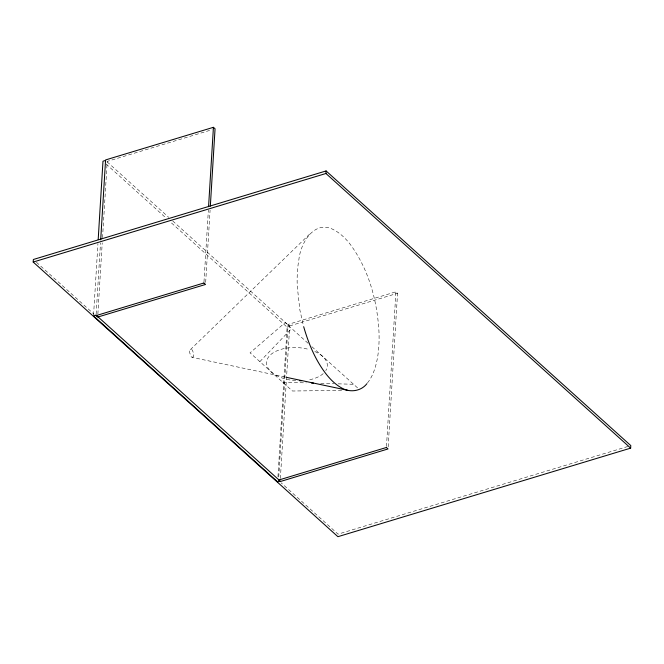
<?xml version="1.0" encoding="UTF-8"?>
<svg xmlns="http://www.w3.org/2000/svg" width="664" height="664" viewBox="0 0 664 664"><rect width="100%" height="100%" fill="white"/><g stroke="black" fill="none" stroke-linecap="round" stroke-linejoin="round"><path stroke-width="0.5" stroke-dasharray="3.32 2.49" d="M93.582 314.869L97.932 243.705M96.147 314.097L100.505 242.933M97.874 313.989L102.223 242.85M102.538 237.695L107.211 161.402L212.09 129.679M203.972 281.959L208.388 209.791M205.666 282.391L210.081 210.222M277.959 476.702L287.105 327.161L170.009 221.618M278.747 477.009L288.076 324.43L395.927 291.803L397.553 293.272L388.158 446.88M280.374 478.478L289.703 325.899L288.076 324.43M386.473 446.449L395.927 291.803M367.491 382.912C373.077 375.948 375.658 367.142 377.359 358.51A99.641 47.144 73.2 0 0 378.986 331.917C377.26 300.85 368.769 269.119 349.92 243.929A66.682 31.548 73.2 0 0 335.096 230.566C315.118 218.24 300.551 242.534 298.875 259.707A99.641 47.144 73.2 0 0 297.248 286.308L299.879 310.063L303.44 325.75M259.856 361.639L291.662 328.472M190.402 349.621L310.935 232.832M289.703 325.899L397.553 293.272M287.105 327.161L289.678 326.381L172.574 220.838M627.82 446.482L338.059 534.138L281.121 482.819M341.645 390.39L292.45 391.013L250.079 352.825L285.147 322.604L308.088 343.28M282.673 382.198L306.303 382.896M320.695 383.319L334.058 383.709M338.167 383.833L353.58 384.282M192.278 357.415L193.531 356.402A4.872 2.307 73.2 0 0 193.697 353.746L192.51 350.418A3.312 1.569 73.2 0 0 191.406 349.422L189.954 350.376A4.872 2.307 73.2 0 0 189.796 353.032L190.983 356.361A3.312 1.569 73.2 0 0 192.087 357.356L285.063 377.044M107.087 161.817L168.722 217.369M311.914 346.732L358.568 388.78M106.066 163.983L166.158 218.141M36.437 262.272L94.147 314.288M314.819 351.522A30.453 16.542 3.5 0 1 325.775 370.653M323.21 373.624A30.453 16.542 3.5 0 1 308.295 380.007M295.746 380.646A30.453 16.542 3.5 0 1 267.351 359.05A30.453 16.542 3.5 0 1 309.515 349.613"/><path stroke-width="1" d="M33.2 262.048L33.358 259.499L326.09 170.938L630.8 445.577L630.642 448.134L337.91 536.686L33.2 262.048L325.941 173.495L630.642 448.134M98.189 239.579L102.978 161.203L105.551 160.422M100.696 239.837L105.576 159.941L213.426 127.314L215.061 128.783L210.33 206.106M208.571 206.695L213.426 127.314M325.941 173.495L326.09 170.938M366.926 383.676C360.851 391.519 349.33 392.88 341.13 387.651A66.682 31.548 73.2 0 1 326.306 374.288C315.442 360.27 308.528 343.62 303.672 326.671M311.449 383.045L313.499 383.103M286.068 377.26L347.629 390.291M301.639 380.713A30.453 16.542 3.5 0 1 299.622 380.762M96.089 315.126L93.516 315.898L277.643 481.856L280.216 481.085L96.089 315.126M203.906 282.988L96.056 315.616L97.683 317.085L205.541 284.458L203.906 282.988M386.406 447.478L278.556 480.105L280.183 481.574L388.033 448.947L386.406 447.478"/></g></svg>
